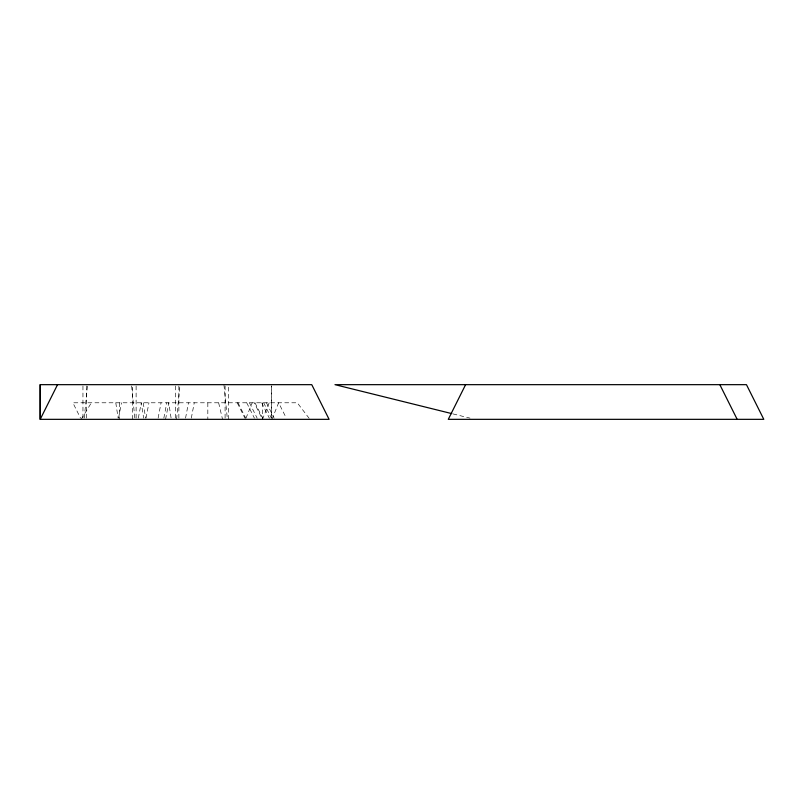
<?xml version="1.0" encoding="UTF-8"?>
<svg xmlns="http://www.w3.org/2000/svg" width="804" height="804" viewBox="0 0 804 804"><rect width="100%" height="100%" fill="white"/><g stroke="black" fill="none" stroke-linecap="round" stroke-linejoin="round"><path stroke-width="0.6" stroke-dasharray="4.02 3.01" d="M82.953 418.1L82.953 385.9M86.42 418.1L86.42 385.9M132.65 419.336L132.65 385.9M136.117 418.1L136.117 385.9M175.403 418.1L175.403 385.9M178.87 418.1L178.87 385.9M225.09 418.1L225.09 385.9M228.557 419.336L228.557 385.9M84.239 418.1L87.455 385.9M176.558 419.336L179.905 385.9M118.54 418.15L121.474 402.784M138.328 418.15L141.263 402.784L143.645 418.15M146.016 418.15L148.951 402.784M158.117 418.15L161.051 402.784M163.835 418.15L166.77 402.784M165.574 419.336L168.739 402.784L171.111 418.15M185.543 418.15L188.478 402.784M191.312 418.15L194.246 402.784M271.973 419.336L278.636 402.784L286.365 418.231M269.189 402.784L262.486 419.336L254.215 402.784M245.954 418.231L252.225 402.784M81.144 419.336L91.375 402.784M453.004 413.909L470.038 418.13M309.178 418.361L297.269 402.784L72.873 402.784L80.591 418.231M263.662 402.784L271.42 418.231M266.446 402.784L274.164 418.231M261.692 402.784L269.41 418.231M254.999 402.784L262.727 418.231M249.461 402.784L257.19 418.231M246.717 402.784L254.436 418.231M238.024 402.784L245.743 418.231M237.23 402.784L244.959 418.231M218.628 402.784L222.537 419.336M143.233 402.784L145.614 418.15M115.786 402.784L118.138 418.15M223.934 384.664L227.281 418.1M131.615 385.9L134.961 419.336M262.325 402.784L262.325 419.336M207.824 402.784L207.824 419.336M119.655 402.784L119.655 419.336M271.31 385.9L271.31 418.1L271.31 385.9"/><path stroke-width="1.21" d="M40.2 384.664L40.2 419.336L329.097 419.336L311.761 384.664L40.2 384.664L40.2 419.336L57.536 384.664M465.606 384.664L448.28 419.336L763.8 419.336L746.464 384.664L334.977 384.664L451.788 413.608M719.831 384.664L737.167 419.336"/></g></svg>
